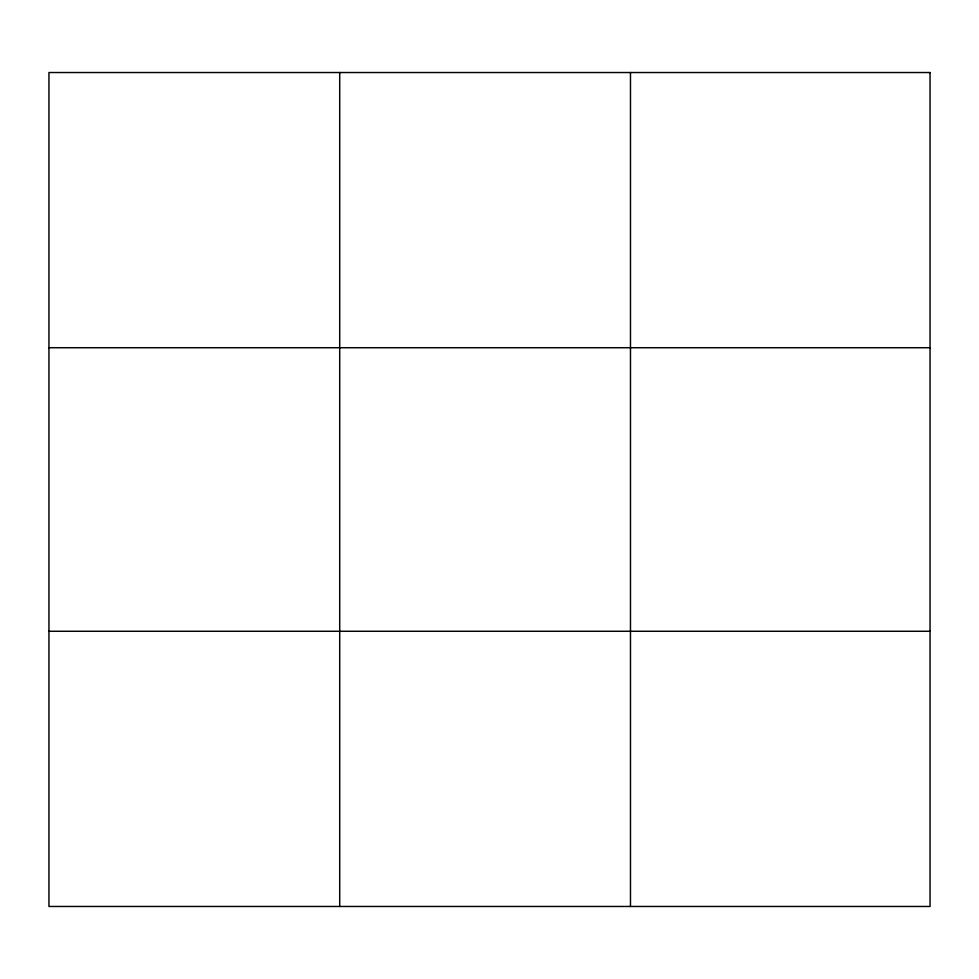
<?xml version="1.0" encoding="UTF-8"?>
<svg xmlns="http://www.w3.org/2000/svg" width="979" height="979" viewBox="0 0 979 979"><rect width="100%" height="100%" fill="white"/><g stroke="black" fill="none" stroke-linecap="round" stroke-linejoin="round"><path stroke-width="1.47" d="M339.713 72.532L339.713 906.468M630.476 72.532L630.476 906.468M48.95 347.729L930.05 347.729M48.95 631.271L930.05 631.271M930.05 72.532L930.05 906.468L48.95 906.468L48.95 72.532L930.05 72.532"/></g></svg>
